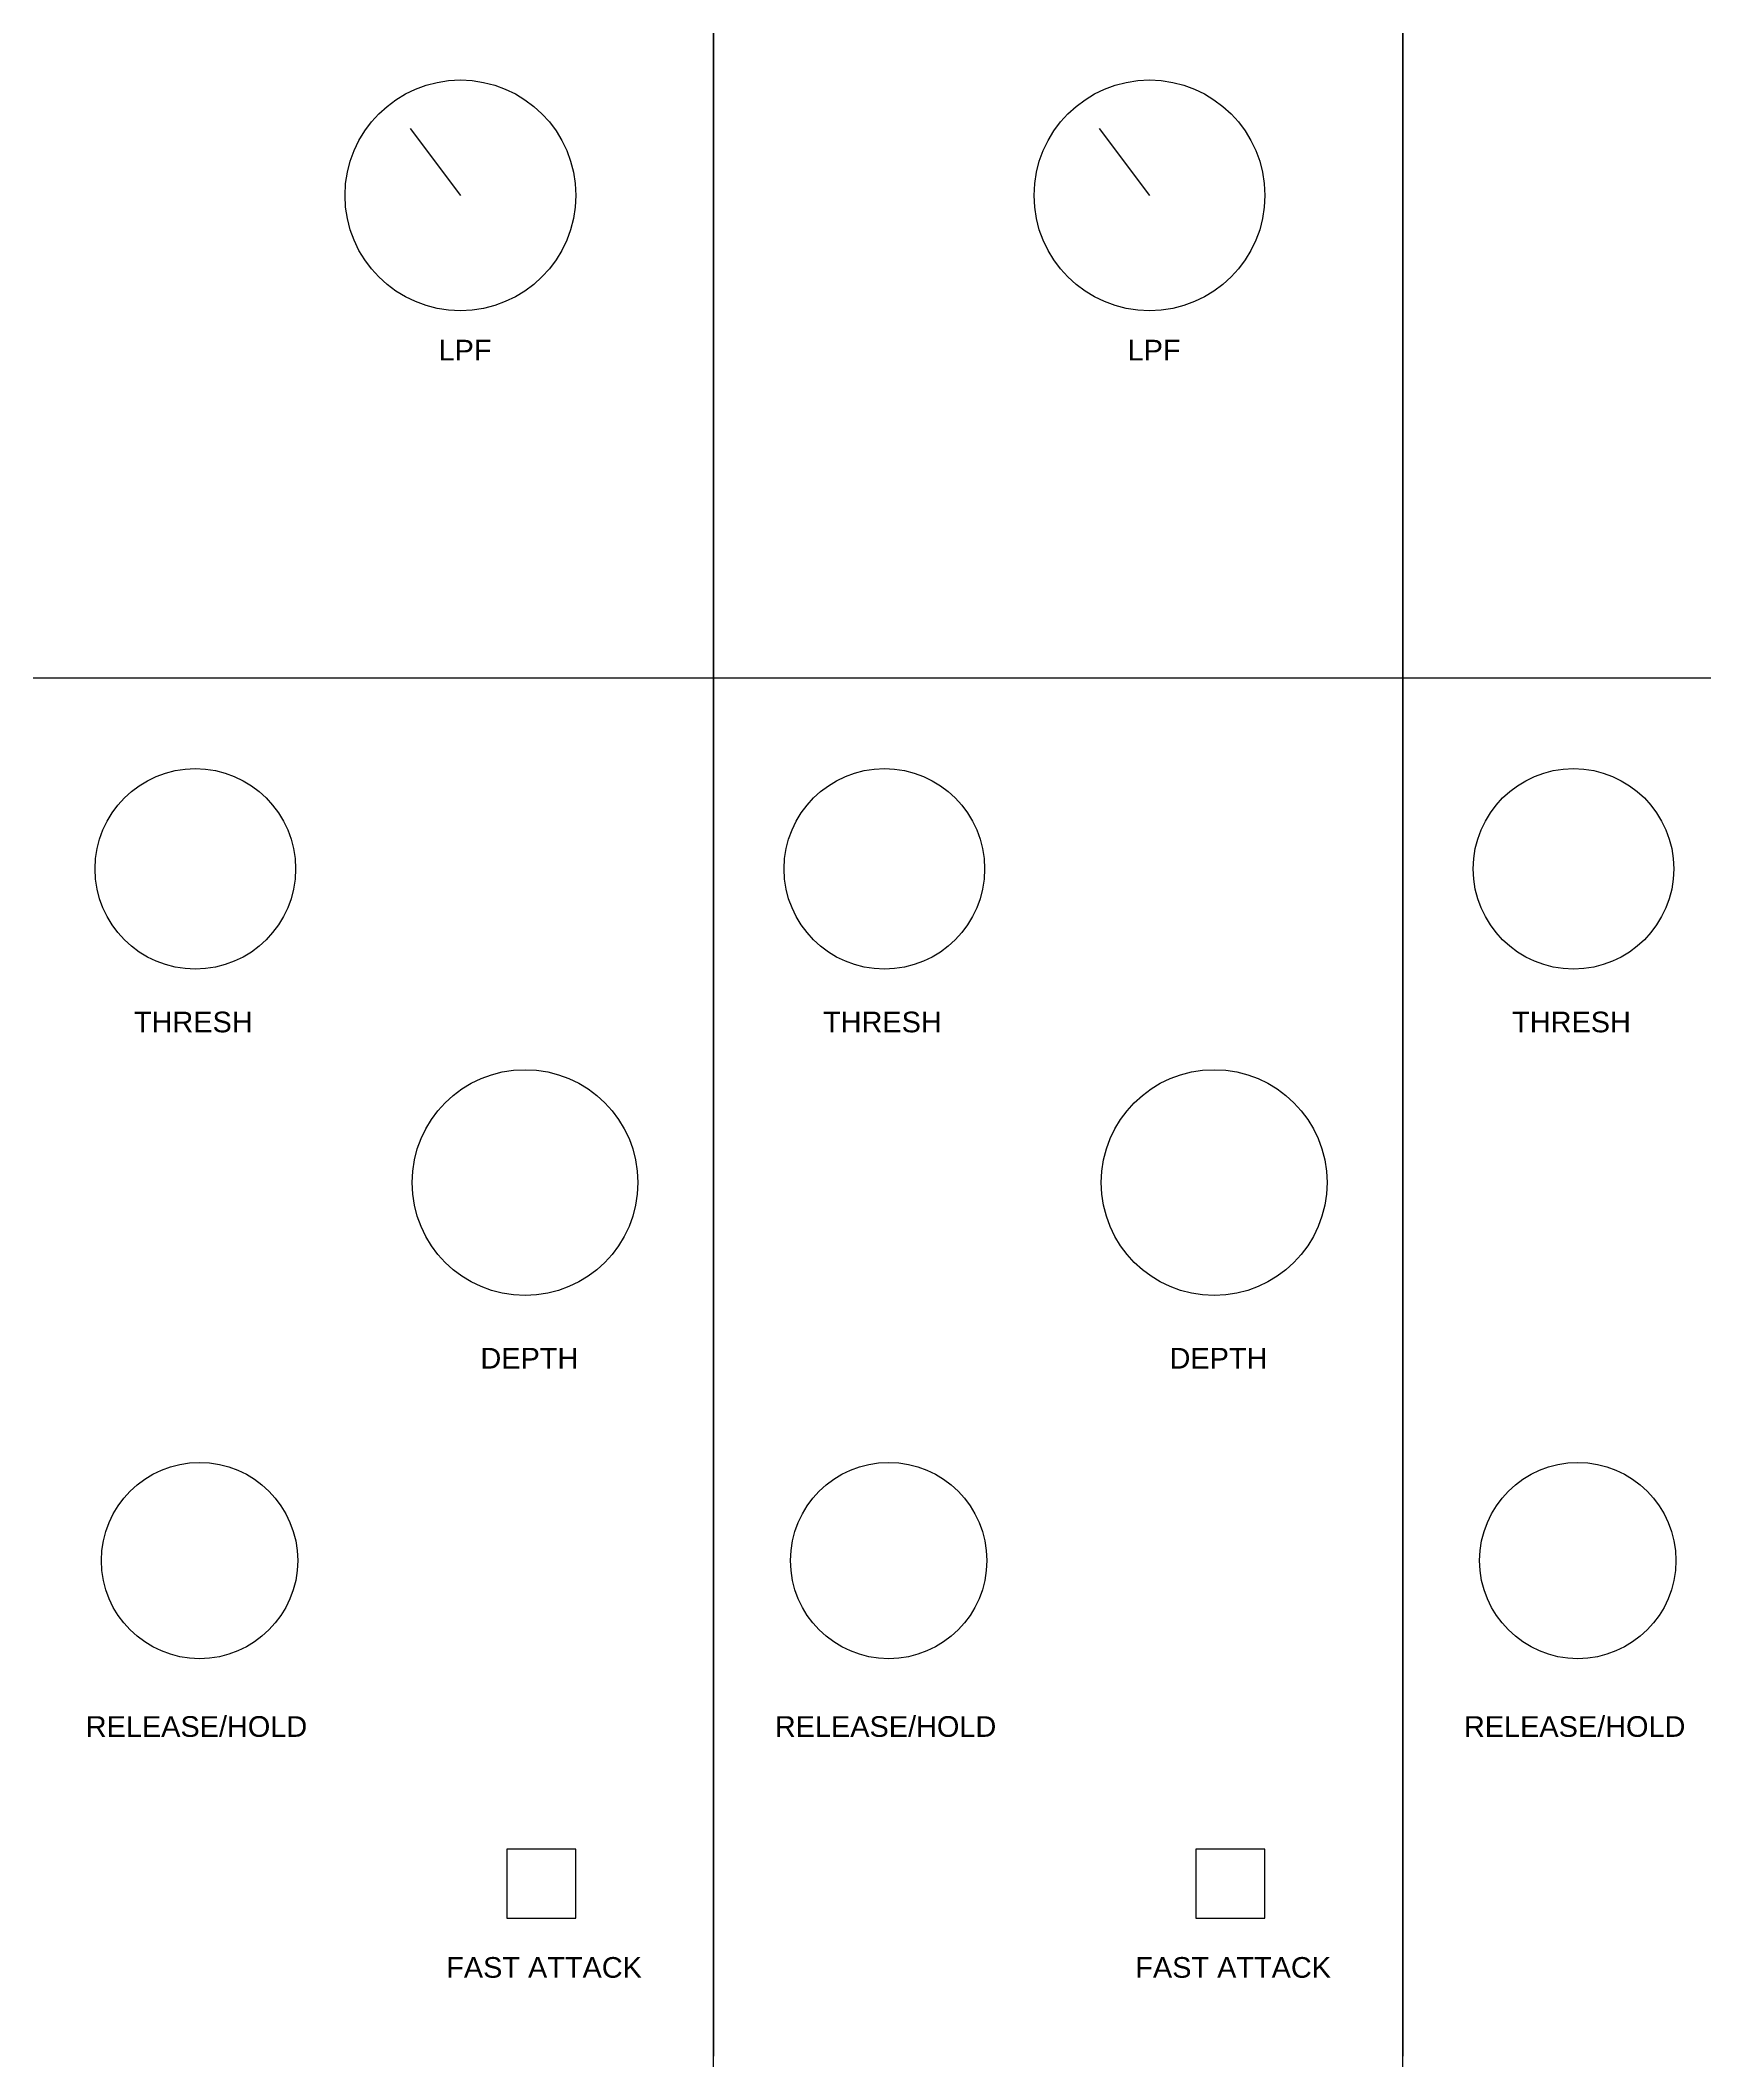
# Model space of a CAD drawing. Header units: inches. Extents: x 0 to 1600, y -1400 to 2600.
# Drawn here: x 702.5 to 943.9, y 439.5 to 732.5 of the extents above; entities that cross this region are included whole.
import ezdxf

# ---------------------------------------------------------------- set-up
doc = ezdxf.new("R2010")
doc.units = ezdxf.units.IN
doc.header["$MEASUREMENT"] = 0
doc.layers.get('0').update_dxf_attribs({"lineweight": 25, "true_color": 0xffffff})
doc.styles.add('textstyle100', font='')
doc.styles.add('textstyle116', font='')
doc.styles.add('textstyle117', font='')
doc.styles.add('textstyle131', font='')
doc.styles.add('textstyle132', font='')
doc.styles.add('textstyle134', font='')
doc.styles.add('textstyle149', font='')
doc.styles.add('textstyle150', font='')
doc.styles.add('textstyle84', font='')
doc.styles.add('textstyle85', font='')
doc.styles.add('textstyle87', font='')
doc.styles.add('textstyle99', font='')
doc.styles.get('textstyle100').set_extended_font_data('Liberation Sans')
doc.styles.get('textstyle116').set_extended_font_data('Liberation Sans')
doc.styles.get('textstyle117').set_extended_font_data('Liberation Sans')
doc.styles.get('textstyle131').set_extended_font_data('Liberation Sans')
doc.styles.get('textstyle132').set_extended_font_data('Liberation Sans')
doc.styles.get('textstyle134').set_extended_font_data('Liberation Sans')
doc.styles.get('textstyle149').set_extended_font_data('Liberation Sans')
doc.styles.get('textstyle150').set_extended_font_data('Liberation Sans')
doc.styles.get('textstyle84').set_extended_font_data('Liberation Sans')
doc.styles.get('textstyle85').set_extended_font_data('Liberation Sans')
doc.styles.get('textstyle87').set_extended_font_data('Liberation Sans')
doc.styles.get('textstyle99').set_extended_font_data('Liberation Sans')

msp = doc.modelspace()

# ---------------------------------------------------------------- linework, layer by layer
for p, q in [((800.22, -1400), (800.22, 1200)), ((900.22, -1400), (900.22, 1200)), ((800.22, 840), (800.22, 440)), ((900.22, 840), (900.22, 440)), ((756.2, 719.68), (763.48, 710)), ((856.2, 719.68), (863.48, 710)), ((700.22, 640), (750.22, 640)), ((750.22, 640), (800.22, 640)), ((800.22, 640), (850.22, 640)), ((850.22, 640), (900.22, 640)), ((900.22, 640), (950.22, 640)), ((770.22, 470), (770.22, 460)), ((780.22, 470), (770.22, 470)), ((780.22, 460), (780.22, 470)), ((870.22, 470), (870.22, 460)), ((880.22, 470), (870.22, 470)), ((880.22, 460), (880.22, 470)), ((770.22, 460), (780.22, 460)), ((870.22, 460), (880.22, 460))]:
    msp.add_line(p, q)
for centre, radius in [((763.48, 710), 16.74), ((863.48, 710), 16.74), ((725.01, 612.27), 14.55), ((825.01, 612.27), 14.55), ((925.01, 612.27), 14.55), ((772.86, 566.75), 16.38), ((872.86, 566.75), 16.38), ((725.63, 511.9), 14.24), ((825.63, 511.9), 14.24), ((925.63, 511.9), 14.24)]:
    msp.add_circle(centre, radius)

# ---------------------------------------------------------------- texts
at = {"char_height": 1, "attachment_point": 5}
for s, insert, style in [('\\C7;\\H3;LPF', (764.15, 687.54), 'textstyle150'), ('\\C7;\\H3;LPF', (864.15, 687.54), 'textstyle149'), ('\\C7;\\H3;THRESH', (724.72, 590.03), 'textstyle85'), ('\\C7;\\H3;THRESH', (824.72, 590.03), 'textstyle84'), ('\\C7;\\H3;THRESH', (924.72, 590.03), 'textstyle87'), ('\\C7;\\H3;DEPTH', (773.49, 541.26), 'textstyle100'), ('\\C7;\\H3;DEPTH', (873.49, 541.26), 'textstyle99'), ('\\C7;\\H3;RELEASE/HOLD', (725.18, 487.8), 'textstyle132'), ('\\C7;\\H3;RELEASE/HOLD', (825.18, 487.8), 'textstyle131'), ('\\C7;\\H3;RELEASE/HOLD', (925.18, 487.8), 'textstyle134'), ('\\C7;\\H3;FAST ATTACK', (775.62, 452.84), 'textstyle117'), ('\\C7;\\H3;FAST ATTACK', (875.62, 452.84), 'textstyle116')]:
    msp.add_mtext(s, dxfattribs=dict(at, insert=insert, style=style))

doc.saveas('drawing.dxf')
